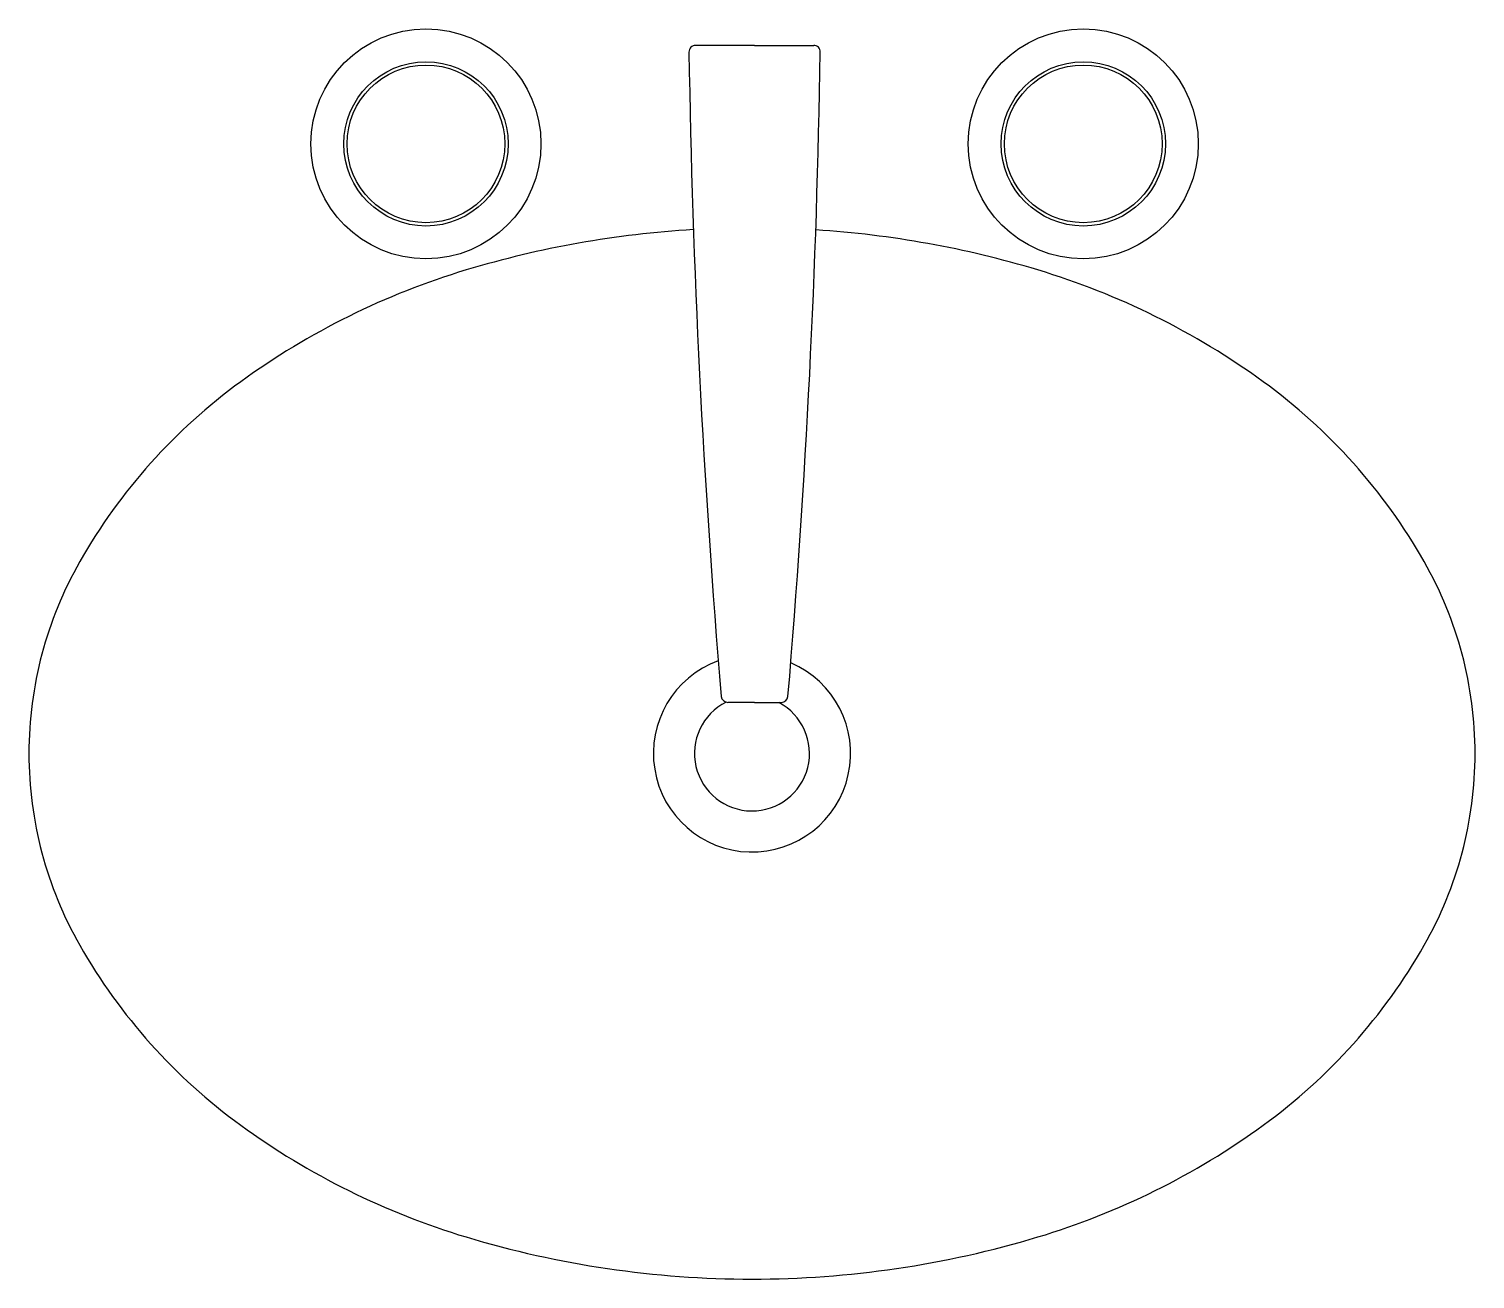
# Model space of a CAD drawing. Extents: x 557.432 to 557.872, y 172.96 to 173.34.
import ezdxf

# ---------------------------------------------------------------- set-up
doc = ezdxf.new("R2010")
doc.units = 0
doc.header["$LTSCALE"] = 0.3
doc.header["$MEASUREMENT"] = 0
doc.layers.get('0').update_dxf_attribs({"linetype": 'CONTINUOUS'})

msp = doc.modelspace()

# ---------------------------------------------------------------- linework, layer by layer
for p, q in [((557.6525631846058, 173.335432834924), (557.6345937610276, 173.335432834924)), ((557.6525631846058, 173.335432834924), (557.6705326081841, 173.335432834924)), ((557.6525631846058, 173.1354328349241), (557.6444004286801, 173.1354328349241)), ((557.6525631846058, 173.1354328349241), (557.6607259405316, 173.1354328349241))]:
    msp.add_line(p, q)
for centre, radius in [((557.5525631846059, 173.305432834924), 0.03500000000000124), ((557.7525631846058, 173.305432834924), 0.03500000000000124), ((557.5525631846059, 173.305432834924), 0.02500000000000088), ((557.5525631846059, 173.305432834924), 0.02400000000000085), ((557.7525631846058, 173.305432834924), 0.02500000000000088), ((557.7525631846058, 173.305432834924), 0.02400000000000085)]:
    msp.add_circle(centre, radius)
for centre, radius, start, end in [((557.6345937610276, 173.3334328349241), 0.002000000000000071, 90.00000000000024, 180.8897124431224), ((557.6705326081841, 173.3334328349241), 0.002000000000000071, 359.1102875568778, 90), ((560.4819248447149, 173.3776509179294), 2.849674408881047, 180.8897124430802, 184.8389865296581), ((554.8232015244969, 173.3776509179294), 2.849674408881047, 355.1610134703421, 359.1102875569201), ((557.6517667810168, 172.9783921962747), 0.301481790921388, 93.3886668203972, 106.7647295952537), ((557.6517667810168, 172.9783921962747), 0.3014817909213918, 73.23527040474931, 86.30869211096163), ((557.6308266109986, 173.0479040046519), 0.2288843927293051, 106.7647295952523, 126.0273733851057), ((557.6727069510349, 173.0479040046519), 0.2288843927293236, 53.97262661489351, 73.23527040474524), ((557.5987905045785, 173.0919536509797), 0.1744171231431245, 126.0273733851029, 150.3365987913483), ((557.7047430574552, 173.0919536509797), 0.1744171231431104, 29.6634012086519, 53.97262661489623), ((557.5497682104988, 173.1198739871961), 0.1180014294820145, 150.3365987913551, 180.0000000000034), ((557.7537653515348, 173.1198739871961), 0.1180014294820282, 0, 29.66340120864919), ((557.6517667810168, 173.1198739871961), 0.03000000000000106, 109.9847870587733, 66.8451111720695), ((557.6444004286801, 173.137432834924), 0.002000000000000071, 184.8389865296918, 270.0000000000003), ((557.6607259405316, 173.137432834924), 0.002000000000000071, 270, 355.1610134703085), ((557.6517667810168, 173.1198739871961), 0.01750000000000062, 116.7598633921272, 62.2388971459822), ((557.5497682104988, 173.1198739871961), 0.118001429482014, 180.0000000000034, 209.6634012086526), ((557.7537653515348, 173.1198739871961), 0.1180014294819995, 330.3365987913469, 0), ((557.5987905045785, 173.1477943234124), 0.1744171231431131, 209.6634012086487, 233.9726266148943), ((557.7047430574552, 173.1477943234124), 0.1744171231431031, 306.0273733851051, 330.3365987913521), ((557.6308266109986, 173.1918439697402), 0.2288843927292954, 233.9726266148972, 253.2352704047506), ((557.6727069510349, 173.1918439697402), 0.2288843927292943, 286.7647295952494, 306.0273733851028), ((557.6517667810168, 173.2613557781174), 0.3014817909213578, 253.2352704047474, 270), ((557.6517667810168, 173.2613557781174), 0.3014817909213718, 270, 286.7647295952518)]:
    msp.add_arc(centre, radius, start, end)

doc.saveas('drawing.dxf')
